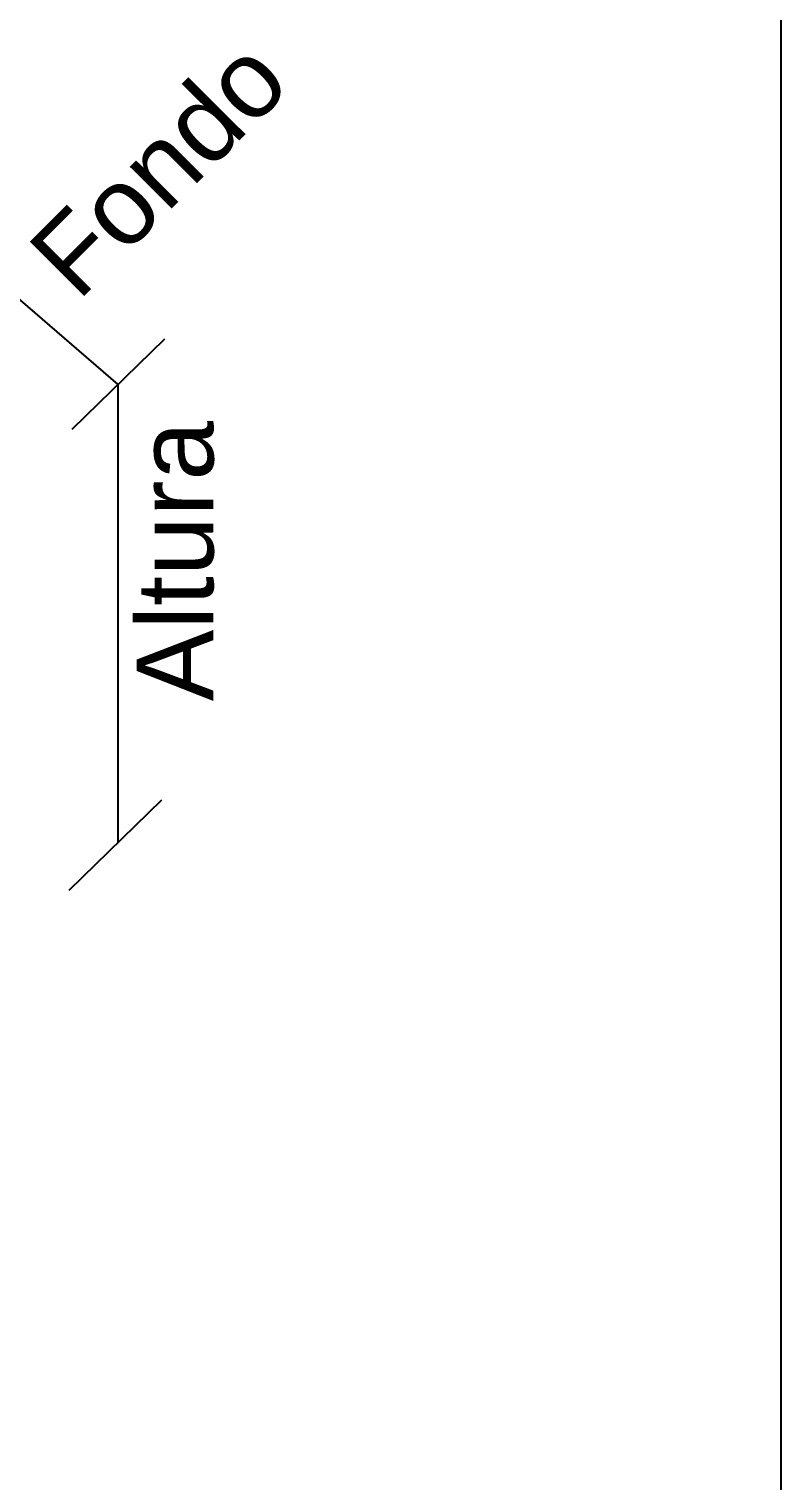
# Model space of a CAD drawing. Header units: inches. Extents: x 9936 to 27102, y -2774 to 11910.
# Drawn here: x 11759.3 to 11955.1, y -2062.2 to -1684.1 of the extents above; entities that cross this region are included whole.
import ezdxf

# ---------------------------------------------------------------- set-up
doc = ezdxf.new("R2010")
doc.units = ezdxf.units.IN
doc.header["$MEASUREMENT"] = 0
doc.layers.add('TEXTO', color=7, linetype='Continuous')
doc.styles.get("Standard").update_dxf_attribs({"font": 'arial.ttf'})

msp = doc.modelspace()

# ---------------------------------------------------------------- linework, layer by layer
at = {"linetype": 'Continuous'}
msp.add_line((11782.532, -1776.658), (11729.269, -1730.817), dxfattribs=at)
at = {"layer": 'TEXTO'}
for p, q in [((11794.591, -1764.889), (11770.474, -1788.427)), ((11782.532, -1895.957), (11782.532, -1776.658)), ((11793.819, -1884.941), (11769.702, -1908.48))]:
    msp.add_line(p, q, dxfattribs=at)
msp.add_lwpolyline([(9945.9, 141.265), (11955.124, 141.265), (11955.124, -2774.427), (9945.9, -2774.427)], close=True, dxfattribs=at)

# ---------------------------------------------------------------- texts
at = {"layer": 'TEXTO', "char_height": 20, "attachment_point": 1}
for s, insert, rotation in [('\\pi5.71122;Fondo', (11753.865, -1745.165), 45.03667), ('\\pi7.7576;Altura', (11787.346, -1866.924), 90)]:
    msp.add_mtext_dynamic_manual_height_columns(s, width=87.31603, gutter_width=1, heights=[0], dxfattribs=dict(at, insert=insert, rotation=rotation))

doc.saveas('drawing.dxf')
